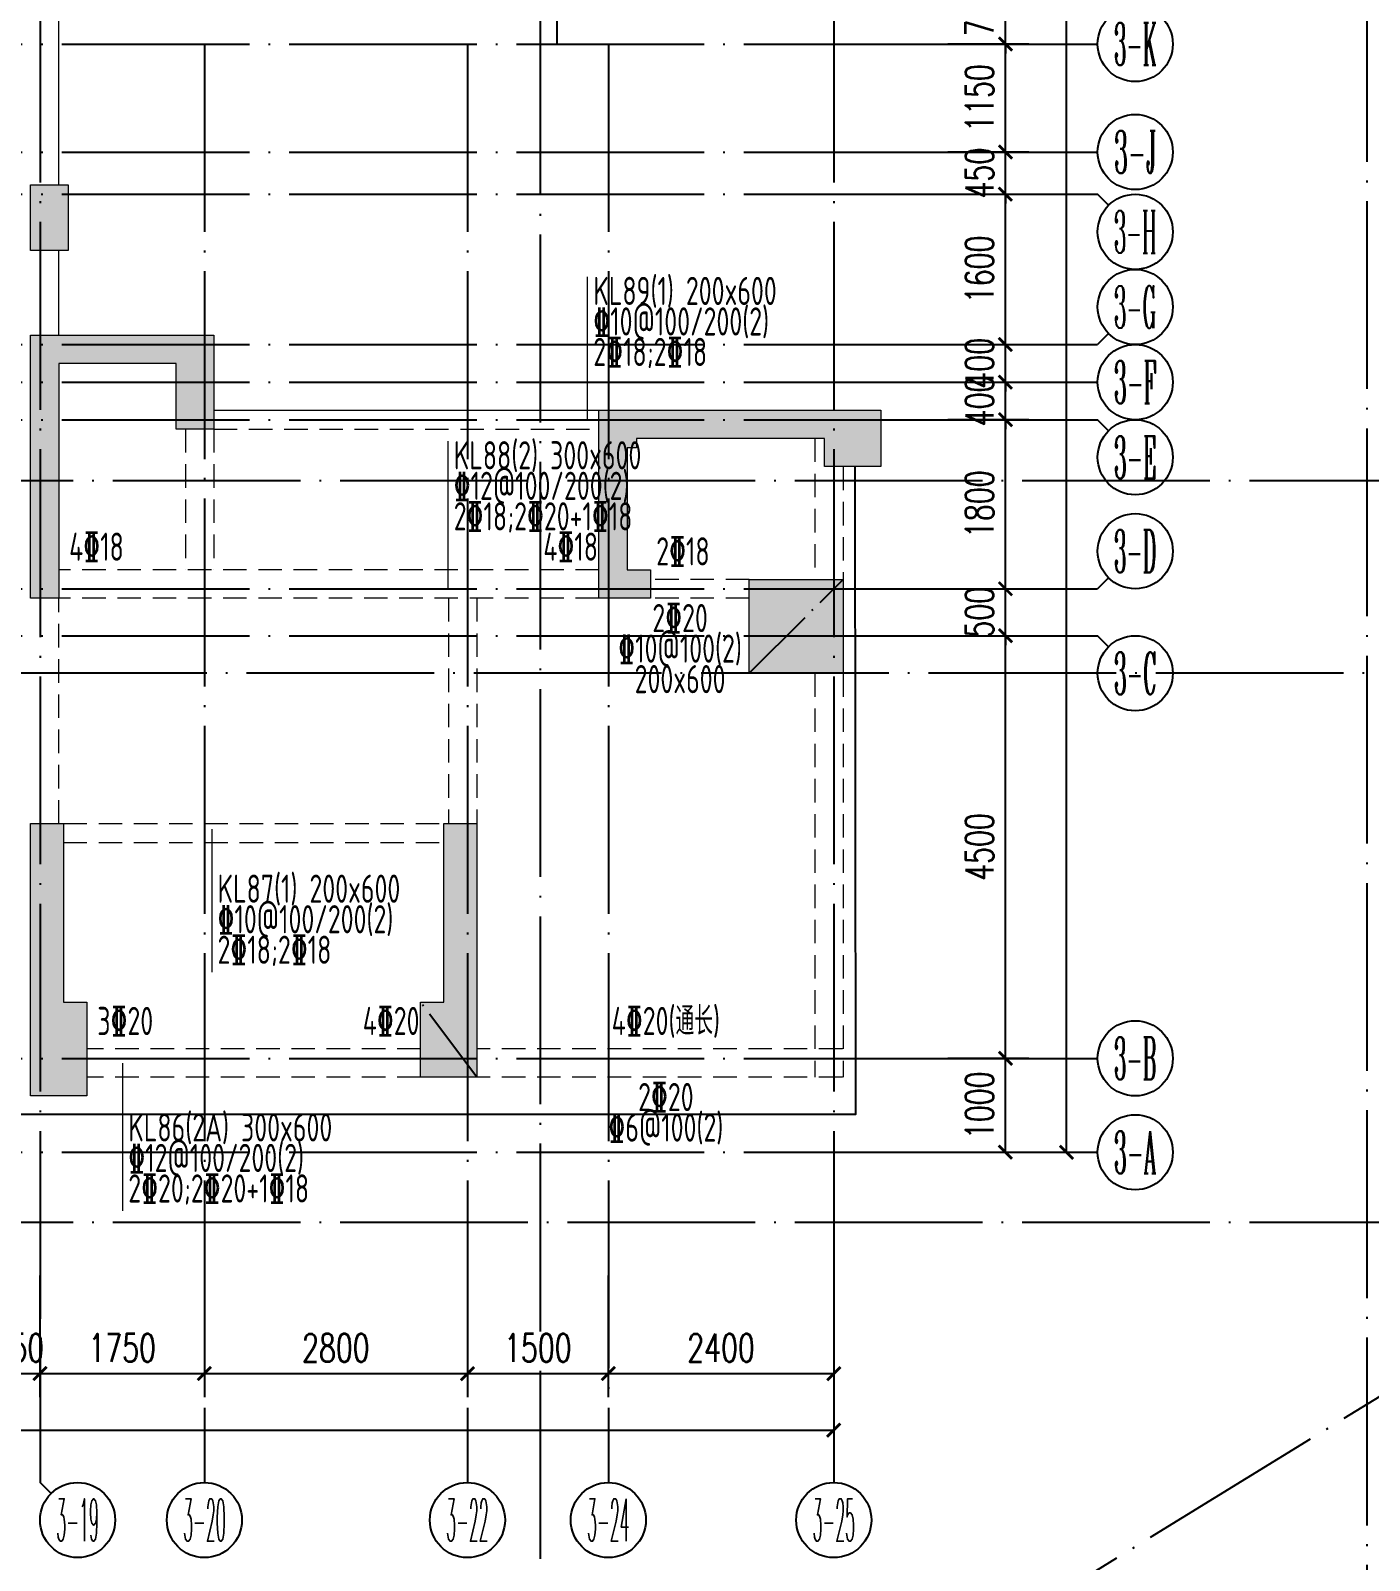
# Model space of a CAD drawing. Header units: millimetres. Extents: x 1089227 to 13101469, y 618865 to 10240562.
# Drawn here: x 3266454 to 3280706, y 4842912 to 4859200 of the extents above; entities that cross this region are included whole.
import ezdxf
from ezdxf.enums import TextEntityAlignment as Align

# ---------------------------------------------------------------- set-up
doc = ezdxf.new("R2010")
doc.units = ezdxf.units.MM
doc.header["$LTSCALE"] = 1000
doc.header["$PDMODE"] = 3
doc.header["$PDSIZE"] = 200
for name, pattern in [('DOTE', [2.42, 2, -0.2, 0.02, -0.2]), ('GB_DASHDOT3', [1.0675, 0.84, -0.105, 0.0175, -0.105]), ('HIDDEN', [0.375, 0.25, -0.125])]:
    doc.linetypes.add(name, pattern=pattern)
doc.layers.get('0').update_dxf_attribs({"linetype": 'CONTINUOUS'})
doc.layers.get('Defpoints').update_dxf_attribs({"linetype": 'CONTINUOUS'})
for name, color, linetype in [('AXIS', 3, 'CONTINUOUS'), ('AXIS_TEXT', 7, 'CONTINUOUS'), ('C-H', 8, 'CONTINUOUS'), ('DOTE', 1, 'DOTE'), ('S-GRID-DE', 11, 'GB_DASHDOT3'), ('降板范围', 7, 'CONTINUOUS')]:
    doc.layers.add(name, color=color, linetype=linetype)
for name, color, linetype, lineweight in [('S-BEAM-DASH', 4, 'HIDDEN', 0), ('S-WALL', 31, 'CONTINUOUS', 0), ('梁原位标注', 7, 'CONTINUOUS', 18), ('梁名称编号', 2, 'CONTINUOUS', 18), ('梁标注引线', 2, 'CONTINUOUS', 18), ('梁集中标注', 2, 'CONTINUOUS', 18)]:
    doc.layers.add(name, color=color, linetype=linetype, lineweight=lineweight)
doc.styles.add('_TCH_AXIS', font='COMPLEX', dxfattribs={"bigfont": 'AllInOneBig.shx'})
doc.styles.add('_TCH_DIM_T3', font='SIMPLEX', dxfattribs={"width": 0.705882, "bigfont": 'AllInOneBig.shx'})
doc.styles.add('COMPLEX', font='COMPLEX', dxfattribs={"bigfont": 'AllInOneBig.shx'})
doc.styles.add('Style 1', font='yjkeng.shx', dxfattribs={"width": 0.7, "height": 300, "bigfont": 'yjkchn.shx'})
doc.dimstyles.new('_TCH_ARCH&&100', dxfattribs={"dimtxt": 297.5, "dimasz": 100, "dimexe": 250, "dimexo": 300, "dimgap": 126.25, "dimtad": 1, "dimdec": 0, "dimzin": 0, "dimdsep": 46, "dimtxsty": '_TCH_DIM_T3', "dimblk": 'ARCHTICK', "dimcen": 0.09, "dimclrt": 7, "dimazin": 2, "dimtfac": 1, "dimtdec": 0, "dimtix": 1, "dimtmove": 2, "dimatfit": 3, "dimfxl": 0, "dimtolj": 1, "dimtzin": 0, "dimarcsym": 0})

# ---------------------------------------------------------------- blocks, each defined once
blk = doc.blocks.new('_AXISO')
blk.add_circle((0, 0), 0.5)
at = {"layer": 'AXIS_TEXT', "style": 'COMPLEX', "width": 1.041667}
blk.add_attdef('A', text='', height=0.56, dxfattribs=at).set_placement((-0.25, -0.28), (0.25, -0.28), align=Align.FIT)
blk = doc.blocks.new('_ArchTick')
at = {"color": 0, "linetype": 'ByBlock', "const_width": 0.3}
blk.add_lwpolyline([(-0.71, -0.71), (0.71, 0.71)], dxfattribs=at)
blk = doc.blocks.new('*D119')
at = {"layer": 'AXIS', "color": 0, "lineweight": -2, "transparency": 16777216}
for p, q in [((-146174, 20732), (-146174, 18837)), ((-115024, 20732), (-115024, 18837)), ((-146174, 19087), (-115024, 19087))]:
    blk.add_line(p, q, dxfattribs=at)
at = {"layer": 'Defpoints', "color": 0, "transparency": 16777216}
for p in [(-146174, 21032), (-115024, 21032), (-115024, 19087)]:
    blk.add_point(p, dxfattribs=at)
at = {"layer": 'AXIS', "color": 0, "lineweight": -2, "transparency": 16777216, "xscale": 100, "yscale": 100, "zscale": 100, "rotation": 180}
blk.add_blockref('_ArchTick', (-146174, 19087), dxfattribs=at)
at = {"layer": 'AXIS', "color": 0, "lineweight": -2, "transparency": 16777216, "xscale": 100, "yscale": 100, "zscale": 100}
blk.add_blockref('_ArchTick', (-115024, 19087), dxfattribs=at)
at = {"layer": 'AXIS', "color": 7, "transparency": 16777216, "insert": (-130599, 19362), "char_height": 297.5, "attachment_point": 5, "style": '_TCH_DIM_T3'}
blk.add_mtext('\\A1;31150', dxfattribs=at)
blk = doc.blocks.new('*D131')
at = {"layer": 'AXIS', "color": 0, "lineweight": -2, "transparency": 16777216}
for p, q in [((-123924, 20732), (-123924, 19439)), ((-123474, 20732), (-123474, 19439)), ((-123924, 19689), (-124024, 19689)), ((-123924, 19689), (-123474, 19689)), ((-123474, 19689), (-123374, 19689))]:
    blk.add_line(p, q, dxfattribs=at)
at = {"layer": 'Defpoints', "color": 0, "transparency": 16777216}
for p in [(-123924, 21032), (-123474, 21032), (-123474, 19689)]:
    blk.add_point(p, dxfattribs=at)
at = {"layer": 'AXIS', "color": 0, "lineweight": -2, "transparency": 16777216, "xscale": 100, "yscale": 100, "zscale": 100}
blk.add_blockref('_ArchTick', (-123924, 19689), dxfattribs=at)
at = {"layer": 'AXIS', "color": 0, "lineweight": -2, "transparency": 16777216, "xscale": 100, "yscale": 100, "zscale": 100, "rotation": 180}
blk.add_blockref('_ArchTick', (-123474, 19689), dxfattribs=at)
at = {"layer": 'AXIS', "color": 7, "transparency": 16777216, "insert": (-123699, 19964), "char_height": 297.5, "attachment_point": 5, "style": '_TCH_DIM_T3'}
blk.add_mtext('\\A1;450', dxfattribs=at)
blk = doc.blocks.new('*D132')
at = {"layer": 'AXIS', "color": 0, "lineweight": -2, "transparency": 16777216}
for p, q in [((-123474, 20732), (-123474, 19439)), ((-121724, 20732), (-121724, 19439)), ((-123474, 19689), (-121724, 19689))]:
    blk.add_line(p, q, dxfattribs=at)
at = {"layer": 'Defpoints', "color": 0, "transparency": 16777216}
for p in [(-123474, 21032), (-121724, 21032), (-121724, 19689)]:
    blk.add_point(p, dxfattribs=at)
at = {"layer": 'AXIS', "color": 0, "lineweight": -2, "transparency": 16777216, "xscale": 100, "yscale": 100, "zscale": 100, "rotation": 180}
blk.add_blockref('_ArchTick', (-123474, 19689), dxfattribs=at)
at = {"layer": 'AXIS', "color": 0, "lineweight": -2, "transparency": 16777216, "xscale": 100, "yscale": 100, "zscale": 100}
blk.add_blockref('_ArchTick', (-121724, 19689), dxfattribs=at)
at = {"layer": 'AXIS', "color": 7, "transparency": 16777216, "insert": (-122599, 19964), "char_height": 297.5, "attachment_point": 5, "style": '_TCH_DIM_T3'}
blk.add_mtext('\\A1;1750', dxfattribs=at)
blk = doc.blocks.new('*D133')
at = {"layer": 'AXIS', "color": 0, "lineweight": -2, "transparency": 16777216}
for p, q in [((-121724, 20732), (-121724, 19439)), ((-118924, 20732), (-118924, 19439)), ((-121724, 19689), (-118924, 19689))]:
    blk.add_line(p, q, dxfattribs=at)
at = {"layer": 'Defpoints', "color": 0, "transparency": 16777216}
for p in [(-121724, 21032), (-118924, 21032), (-118924, 19689)]:
    blk.add_point(p, dxfattribs=at)
at = {"layer": 'AXIS', "color": 0, "lineweight": -2, "transparency": 16777216, "xscale": 100, "yscale": 100, "zscale": 100, "rotation": 180}
blk.add_blockref('_ArchTick', (-121724, 19689), dxfattribs=at)
at = {"layer": 'AXIS', "color": 0, "lineweight": -2, "transparency": 16777216, "xscale": 100, "yscale": 100, "zscale": 100}
blk.add_blockref('_ArchTick', (-118924, 19689), dxfattribs=at)
at = {"layer": 'AXIS', "color": 7, "transparency": 16777216, "insert": (-120324, 19964), "char_height": 297.5, "attachment_point": 5, "style": '_TCH_DIM_T3'}
blk.add_mtext('\\A1;2800', dxfattribs=at)
blk = doc.blocks.new('*D134')
at = {"layer": 'AXIS', "color": 0, "lineweight": -2, "transparency": 16777216}
for p, q in [((-118924, 20732), (-118924, 19439)), ((-117424, 20732), (-117424, 19439)), ((-118924, 19689), (-117424, 19689))]:
    blk.add_line(p, q, dxfattribs=at)
at = {"layer": 'Defpoints', "color": 0, "transparency": 16777216}
for p in [(-118924, 21032), (-117424, 21032), (-117424, 19689)]:
    blk.add_point(p, dxfattribs=at)
at = {"layer": 'AXIS', "color": 0, "lineweight": -2, "transparency": 16777216, "xscale": 100, "yscale": 100, "zscale": 100, "rotation": 180}
blk.add_blockref('_ArchTick', (-118924, 19689), dxfattribs=at)
at = {"layer": 'AXIS', "color": 0, "lineweight": -2, "transparency": 16777216, "xscale": 100, "yscale": 100, "zscale": 100}
blk.add_blockref('_ArchTick', (-117424, 19689), dxfattribs=at)
at = {"layer": 'AXIS', "color": 7, "transparency": 16777216, "insert": (-118174, 19964), "char_height": 297.5, "attachment_point": 5, "style": '_TCH_DIM_T3'}
blk.add_mtext('\\A1;1500', dxfattribs=at)
blk = doc.blocks.new('*D135')
at = {"layer": 'AXIS', "color": 0, "lineweight": -2, "transparency": 16777216}
for p, q in [((-117424, 20732), (-117424, 19439)), ((-115024, 20732), (-115024, 19439)), ((-117424, 19689), (-115024, 19689))]:
    blk.add_line(p, q, dxfattribs=at)
at = {"layer": 'Defpoints', "color": 0, "transparency": 16777216}
for p in [(-117424, 21032), (-115024, 21032), (-115024, 19689)]:
    blk.add_point(p, dxfattribs=at)
at = {"layer": 'AXIS', "color": 0, "lineweight": -2, "transparency": 16777216, "xscale": 100, "yscale": 100, "zscale": 100, "rotation": 180}
blk.add_blockref('_ArchTick', (-117424, 19689), dxfattribs=at)
at = {"layer": 'AXIS', "color": 0, "lineweight": -2, "transparency": 16777216, "xscale": 100, "yscale": 100, "zscale": 100}
blk.add_blockref('_ArchTick', (-115024, 19689), dxfattribs=at)
at = {"layer": 'AXIS', "color": 7, "transparency": 16777216, "insert": (-116224, 19964), "char_height": 297.5, "attachment_point": 5, "style": '_TCH_DIM_T3'}
blk.add_mtext('\\A1;2400', dxfattribs=at)
blk = doc.blocks.new('*D160')
at = {"layer": 'AXIS', "color": 0, "lineweight": -2, "transparency": 16777216}
for p, q in [((-113808, 58546), (-112296, 58546)), ((-112546, 22046), (-112546, 58546)), ((-113808, 22046), (-112296, 22046))]:
    blk.add_line(p, q, dxfattribs=at)
at = {"layer": 'Defpoints', "color": 0, "transparency": 16777216}
for p in [(-114108, 58546), (-112546, 58546), (-114108, 22046)]:
    blk.add_point(p, dxfattribs=at)
at = {"layer": 'AXIS', "color": 0, "lineweight": -2, "transparency": 16777216, "xscale": 100, "yscale": 100, "zscale": 100}
for p, rotation in [((-112546, 58546), 90), ((-112546, 22046), 270)]:
    blk.add_blockref('_ArchTick', p, dxfattribs=dict(at, rotation=rotation))
at = {"layer": 'AXIS', "color": 7, "transparency": 16777216, "insert": (-112821, 40296), "char_height": 297.5, "attachment_point": 5, "rotation": 90, "style": '_TCH_DIM_T3'}
blk.add_mtext('\\A1;36500', dxfattribs=at)
blk = doc.blocks.new('*D161')
at = {"layer": 'AXIS', "color": 0, "lineweight": -2, "transparency": 16777216}
for p, q in [((-113808, 23046), (-112947, 23046)), ((-113197, 22046), (-113197, 23046)), ((-113808, 22046), (-112947, 22046))]:
    blk.add_line(p, q, dxfattribs=at)
at = {"layer": 'Defpoints', "color": 0, "transparency": 16777216}
for p in [(-114108, 23046), (-113197, 23046), (-114108, 22046)]:
    blk.add_point(p, dxfattribs=at)
at = {"layer": 'AXIS', "color": 0, "lineweight": -2, "transparency": 16777216, "xscale": 100, "yscale": 100, "zscale": 100}
for p, rotation in [((-113197, 23046), 90), ((-113197, 22046), 270)]:
    blk.add_blockref('_ArchTick', p, dxfattribs=dict(at, rotation=rotation))
at = {"layer": 'AXIS', "color": 7, "transparency": 16777216, "insert": (-113472, 22546), "char_height": 297.5, "attachment_point": 5, "rotation": 90, "style": '_TCH_DIM_T3'}
blk.add_mtext('\\A1;1000', dxfattribs=at)
blk = doc.blocks.new('*D162')
at = {"layer": 'AXIS', "color": 0, "lineweight": -2, "transparency": 16777216}
for p, q in [((-113808, 27546), (-112947, 27546)), ((-113197, 23046), (-113197, 27546)), ((-113808, 23046), (-112947, 23046))]:
    blk.add_line(p, q, dxfattribs=at)
at = {"layer": 'Defpoints', "color": 0, "transparency": 16777216}
for p in [(-114108, 27546), (-113197, 27546), (-114108, 23046)]:
    blk.add_point(p, dxfattribs=at)
at = {"layer": 'AXIS', "color": 0, "lineweight": -2, "transparency": 16777216, "xscale": 100, "yscale": 100, "zscale": 100}
for p, rotation in [((-113197, 27546), 90), ((-113197, 23046), 270)]:
    blk.add_blockref('_ArchTick', p, dxfattribs=dict(at, rotation=rotation))
at = {"layer": 'AXIS', "color": 7, "transparency": 16777216, "insert": (-113472, 25296), "char_height": 297.5, "attachment_point": 5, "rotation": 90, "style": '_TCH_DIM_T3'}
blk.add_mtext('\\A1;4500', dxfattribs=at)
blk = doc.blocks.new('*D163')
at = {"layer": 'AXIS', "color": 0, "lineweight": -2, "transparency": 16777216}
for p, q in [((-113808, 28046), (-112947, 28046)), ((-113197, 28046), (-113197, 28146)), ((-113197, 27546), (-113197, 28046)), ((-113808, 27546), (-112947, 27546)), ((-113197, 27546), (-113197, 27446))]:
    blk.add_line(p, q, dxfattribs=at)
at = {"layer": 'Defpoints', "color": 0, "transparency": 16777216}
for p in [(-114108, 28046), (-113197, 28046), (-114108, 27546)]:
    blk.add_point(p, dxfattribs=at)
at = {"layer": 'AXIS', "color": 0, "lineweight": -2, "transparency": 16777216, "xscale": 100, "yscale": 100, "zscale": 100}
for p, rotation in [((-113197, 28046), 270), ((-113197, 27546), 90)]:
    blk.add_blockref('_ArchTick', p, dxfattribs=dict(at, rotation=rotation))
at = {"layer": 'AXIS', "color": 7, "transparency": 16777216, "insert": (-113472, 27796), "char_height": 297.5, "attachment_point": 5, "rotation": 90, "style": '_TCH_DIM_T3'}
blk.add_mtext('\\A1;500', dxfattribs=at)
blk = doc.blocks.new('*D164')
at = {"layer": 'AXIS', "color": 0, "lineweight": -2, "transparency": 16777216}
for p, q in [((-113808, 29846), (-112947, 29846)), ((-113197, 28046), (-113197, 29846)), ((-113808, 28046), (-112947, 28046))]:
    blk.add_line(p, q, dxfattribs=at)
at = {"layer": 'Defpoints', "color": 0, "transparency": 16777216}
for p in [(-114108, 29846), (-113197, 29846), (-114108, 28046)]:
    blk.add_point(p, dxfattribs=at)
at = {"layer": 'AXIS', "color": 0, "lineweight": -2, "transparency": 16777216, "xscale": 100, "yscale": 100, "zscale": 100}
for p, rotation in [((-113197, 29846), 90), ((-113197, 28046), 270)]:
    blk.add_blockref('_ArchTick', p, dxfattribs=dict(at, rotation=rotation))
at = {"layer": 'AXIS', "color": 7, "transparency": 16777216, "insert": (-113472, 28946), "char_height": 297.5, "attachment_point": 5, "rotation": 90, "style": '_TCH_DIM_T3'}
blk.add_mtext('\\A1;1800', dxfattribs=at)
blk = doc.blocks.new('*D165')
at = {"layer": 'AXIS', "color": 0, "lineweight": -2, "transparency": 16777216}
for p, q in [((-113197, 30246), (-113197, 30346)), ((-113808, 30246), (-112947, 30246)), ((-113197, 29846), (-113197, 30246)), ((-113808, 29846), (-112947, 29846)), ((-113197, 29846), (-113197, 29746))]:
    blk.add_line(p, q, dxfattribs=at)
at = {"layer": 'Defpoints', "color": 0, "transparency": 16777216}
for p in [(-114108, 30246), (-113197, 30246), (-114108, 29846)]:
    blk.add_point(p, dxfattribs=at)
at = {"layer": 'AXIS', "color": 0, "lineweight": -2, "transparency": 16777216, "xscale": 100, "yscale": 100, "zscale": 100}
for p, rotation in [((-113197, 30246), 270), ((-113197, 29846), 90)]:
    blk.add_blockref('_ArchTick', p, dxfattribs=dict(at, rotation=rotation))
at = {"layer": 'AXIS', "color": 7, "transparency": 16777216, "insert": (-113472, 30046), "char_height": 297.5, "attachment_point": 5, "rotation": 90, "style": '_TCH_DIM_T3'}
blk.add_mtext('\\A1;400', dxfattribs=at)
blk = doc.blocks.new('*D166')
at = {"layer": 'AXIS', "color": 0, "lineweight": -2, "transparency": 16777216}
for p, q in [((-113808, 30646), (-112947, 30646)), ((-113197, 30646), (-113197, 30746)), ((-113197, 30246), (-113197, 30646)), ((-113808, 30246), (-112947, 30246)), ((-113197, 30246), (-113197, 30146))]:
    blk.add_line(p, q, dxfattribs=at)
at = {"layer": 'Defpoints', "color": 0, "transparency": 16777216}
for p in [(-114108, 30646), (-113197, 30646), (-114108, 30246)]:
    blk.add_point(p, dxfattribs=at)
at = {"layer": 'AXIS', "color": 0, "lineweight": -2, "transparency": 16777216, "xscale": 100, "yscale": 100, "zscale": 100}
for p, rotation in [((-113197, 30646), 270), ((-113197, 30246), 90)]:
    blk.add_blockref('_ArchTick', p, dxfattribs=dict(at, rotation=rotation))
at = {"layer": 'AXIS', "color": 7, "transparency": 16777216, "insert": (-113472, 30446), "char_height": 297.5, "attachment_point": 5, "rotation": 90, "style": '_TCH_DIM_T3'}
blk.add_mtext('\\A1;400', dxfattribs=at)
blk = doc.blocks.new('*D167')
at = {"layer": 'AXIS', "color": 0, "lineweight": -2, "transparency": 16777216}
for p, q in [((-113808, 32246), (-112947, 32246)), ((-113197, 30646), (-113197, 32246)), ((-113808, 30646), (-112947, 30646))]:
    blk.add_line(p, q, dxfattribs=at)
at = {"layer": 'Defpoints', "color": 0, "transparency": 16777216}
for p in [(-114108, 32246), (-113197, 32246), (-114108, 30646)]:
    blk.add_point(p, dxfattribs=at)
at = {"layer": 'AXIS', "color": 0, "lineweight": -2, "transparency": 16777216, "xscale": 100, "yscale": 100, "zscale": 100}
for p, rotation in [((-113197, 32246), 90), ((-113197, 30646), 270)]:
    blk.add_blockref('_ArchTick', p, dxfattribs=dict(at, rotation=rotation))
at = {"layer": 'AXIS', "color": 7, "transparency": 16777216, "insert": (-113472, 31446), "char_height": 297.5, "attachment_point": 5, "rotation": 90, "style": '_TCH_DIM_T3'}
blk.add_mtext('\\A1;1600', dxfattribs=at)
blk = doc.blocks.new('*D168')
at = {"layer": 'AXIS', "color": 0, "lineweight": -2, "transparency": 16777216}
for p, q in [((-113197, 32696), (-113197, 32796)), ((-113808, 32696), (-112947, 32696)), ((-113197, 32246), (-113197, 32696)), ((-113808, 32246), (-112947, 32246)), ((-113197, 32246), (-113197, 32146))]:
    blk.add_line(p, q, dxfattribs=at)
at = {"layer": 'Defpoints', "color": 0, "transparency": 16777216}
for p in [(-114108, 32696), (-113197, 32696), (-114108, 32246)]:
    blk.add_point(p, dxfattribs=at)
at = {"layer": 'AXIS', "color": 0, "lineweight": -2, "transparency": 16777216, "xscale": 100, "yscale": 100, "zscale": 100}
for p, rotation in [((-113197, 32696), 270), ((-113197, 32246), 90)]:
    blk.add_blockref('_ArchTick', p, dxfattribs=dict(at, rotation=rotation))
at = {"layer": 'AXIS', "color": 7, "transparency": 16777216, "insert": (-113472, 32471), "char_height": 297.5, "attachment_point": 5, "rotation": 90, "style": '_TCH_DIM_T3'}
blk.add_mtext('\\A1;450', dxfattribs=at)
blk = doc.blocks.new('*D169')
at = {"layer": 'AXIS', "color": 0, "lineweight": -2, "transparency": 16777216}
for p, q in [((-113808, 33846), (-112947, 33846)), ((-113197, 32696), (-113197, 33846)), ((-113808, 32696), (-112947, 32696))]:
    blk.add_line(p, q, dxfattribs=at)
at = {"layer": 'Defpoints', "color": 0, "transparency": 16777216}
for p in [(-114108, 33846), (-113197, 33846), (-114108, 32696)]:
    blk.add_point(p, dxfattribs=at)
at = {"layer": 'AXIS', "color": 0, "lineweight": -2, "transparency": 16777216, "xscale": 100, "yscale": 100, "zscale": 100}
for p, rotation in [((-113197, 33846), 90), ((-113197, 32696), 270)]:
    blk.add_blockref('_ArchTick', p, dxfattribs=dict(at, rotation=rotation))
at = {"layer": 'AXIS', "color": 7, "transparency": 16777216, "insert": (-113472, 33271), "char_height": 297.5, "attachment_point": 5, "rotation": 90, "style": '_TCH_DIM_T3'}
blk.add_mtext('\\A1;1150', dxfattribs=at)
blk = doc.blocks.new('*D170')
at = {"layer": 'AXIS', "color": 0, "lineweight": -2, "transparency": 16777216}
for p, q in [((-113808, 34546), (-112947, 34546)), ((-113197, 34546), (-113197, 34646)), ((-113197, 33846), (-113197, 34546)), ((-113808, 33846), (-112947, 33846)), ((-113197, 33846), (-113197, 33746))]:
    blk.add_line(p, q, dxfattribs=at)
at = {"layer": 'Defpoints', "color": 0, "transparency": 16777216}
for p in [(-114108, 34546), (-113197, 34546), (-114108, 33846)]:
    blk.add_point(p, dxfattribs=at)
at = {"layer": 'AXIS', "color": 0, "lineweight": -2, "transparency": 16777216, "xscale": 100, "yscale": 100, "zscale": 100}
for p, rotation in [((-113197, 34546), 270), ((-113197, 33846), 90)]:
    blk.add_blockref('_ArchTick', p, dxfattribs=dict(at, rotation=rotation))
at = {"layer": 'AXIS', "color": 7, "transparency": 16777216, "insert": (-113472, 34196), "char_height": 297.5, "attachment_point": 5, "rotation": 90, "style": '_TCH_DIM_T3'}
blk.add_mtext('\\A1;700', dxfattribs=at)
blk = doc.blocks.new('裙房轴网260428')
at = {"layer": 'DOTE', "color": 16, "linetype": 'DOTE'}
for p, q in [((-109350, 82992.6), (-109350, -1000)), ((-118150, 80217.5), (-118150, -1000)), ((-163840, 29200), (-43972.1, 29200)), ((-147897.2, 27150), (-101831.4, 27150)), ((-163840, 21300), (-43972.1, 21300)), ((-187949.8, -28914.8), (-108051.9, 20158.4))]:
    blk.add_line(p, q, dxfattribs=at)
blk = doc.blocks.new('QZ-TL-0808')
at = {"layer": 'C-H'}
for points in [[(-83641, -63418), (-83241, -63418), (-83241, -64118), (-83641, -64118)], [(-83641, -65018), (-81691, -65018), (-81691, -66018), (-82091, -66018), (-82091, -65318), (-83341, -65318), (-83341, -67818), (-83641, -67818)], [(-77041, -67518), (-77041, -67818), (-77591, -67818), (-77591, -65818), (-74591, -65818), (-74591, -66418), (-75191, -66418), (-75191, -66118), (-77191, -66118), (-77191, -66218), (-77291, -66218), (-77291, -67518)], [(-75991, -67618), (-74991, -67618), (-74991, -68618), (-75991, -68618)], [(-83641, -70218), (-83291, -70218), (-83291, -72118), (-83041, -72118), (-83041, -73118), (-83641, -73118)], [(-79491, -72918), (-79491, -72118), (-79241, -72118), (-79241, -70218), (-78891, -70218), (-78891, -72918)]]:
    blk.add_hatch(color=256, dxfattribs=at).paths.add_polyline_path(points)
at = {"layer": 'S-WALL'}
for points in [[(-83641, -63418), (-83241, -63418), (-83241, -64118), (-83641, -64118)], [(-75991, -67618), (-74991, -67618), (-74991, -68618), (-75991, -68618)]]:
    blk.add_lwpolyline(points, close=True, dxfattribs=at)
for points in [[(-83641, -65018), (-81691, -65018), (-81691, -66018), (-82091, -66018), (-82091, -65318), (-83341, -65318), (-83341, -67818), (-83641, -67818), (-83641, -65018)], [(-77041, -67518), (-77041, -67818), (-77591, -67818), (-77591, -65818), (-74591, -65818), (-74591, -66418), (-75191, -66418), (-75191, -66118), (-77191, -66118), (-77191, -66218), (-77291, -66218), (-77291, -67518), (-77041, -67518)], [(-83641, -70218), (-83291, -70218), (-83291, -72118), (-83041, -72118), (-83041, -73118), (-83641, -73118), (-83641, -70218)], [(-79491, -72918), (-79491, -72118), (-79241, -72118), (-79241, -70218), (-78891, -70218), (-78891, -72918), (-79491, -72918), (-79491, -72118)]]:
    blk.add_lwpolyline(points, dxfattribs=at)
blk = doc.blocks.new('1F柱网-0808')
blk.add_blockref('QZ-TL-0808', (144880, 148457))
blk = doc.blocks.new('2FJGBZ')
at = {"layer": 'S-BEAM-DASH', "linetype": 'Continuous'}
for p, q in [((61539, 85039), (61539, 87039)), ((61539, 83439), (61539, 84339)), ((63189, 82639), (67289, 82639))]:
    blk.add_line(p, q, dxfattribs=at)
at = {"layer": 'S-BEAM-DASH'}
for p, q in [((62889, 82440), (62889, 80939)), ((63189, 82440), (63189, 80939)), ((63189, 82439), (67289, 82439)), ((69589, 82339), (69589, 80839)), ((69889, 82039), (69889, 80839)), ((67289, 80939), (61539, 80939)), ((68889, 80839), (67839, 80839)), ((61539, 78239), (61539, 80639)), ((67289, 80639), (61541, 80639)), ((65689, 80639), (65689, 78239)), ((65989, 80639), (65989, 78239)), ((68889, 80639), (67839, 80639)), ((69589, 79839), (69589, 75539)), ((69889, 79839), (69889, 75539)), ((61589, 78239), (65639, 78239)), ((61589, 78039), (65639, 78039)), ((65391, 75839), (61839, 75839)), ((69881, 75839), (65989, 75839)), ((65391, 75540), (61839, 75539)), ((69881, 75539), (65991, 75539))]:
    blk.add_line(p, q, dxfattribs=at)
at = {"layer": 'S-GRID-DE'}
for points in [[(68889, 79839), (69889, 80839)], [(65989, 75539), (65389, 76339)]]:
    blk.add_lwpolyline(points, dxfattribs=at)
at = {"layer": '降板范围'}
blk.add_lwpolyline([(70015, 82040), (70022, 75141), (60589, 75141)], dxfattribs=at)
blk.add_blockref('1F柱网-0808', (0, 0))
blk = doc.blocks.new('塔楼轴网260428')
at = {"layer": 'AXIS'}
for p, q in [((-114108.2, 33845.6), (-112214.8, 33845.6)), ((-114108.2, 32695.6), (-112214.8, 32695.6)), ((-114108.2, 32245.6), (-112214.8, 32245.6)), ((-112097.6, 32128.5), (-112214.8, 32245.6)), ((-114108.2, 30645.6), (-112214.8, 30645.6)), ((-112097.6, 30762.8), (-112214.8, 30645.6)), ((-114108.2, 30245.6), (-112214.8, 30245.6)), ((-114108.2, 29845.6), (-112214.8, 29845.6)), ((-112097.6, 29728.5), (-112214.8, 29845.6)), ((-114108.2, 28045.6), (-112214.8, 28045.6)), ((-112097.6, 28162.8), (-112214.8, 28045.6)), ((-114108.2, 27545.6), (-112214.8, 27545.6)), ((-112097.6, 27428.5), (-112214.8, 27545.6)), ((-114108.2, 23045.6), (-112214.8, 23045.6)), ((-114108.2, 22045.6), (-112214.8, 22045.6)), ((-123473.7, 18841.8), (-123473.7, 18529.8)), ((-121723.7, 18841.8), (-121723.7, 18529.8)), ((-118923.7, 18841.8), (-118923.7, 18529.8)), ((-117423.7, 18841.8), (-117423.7, 18529.8)), ((-115023.7, 18841.8), (-115023.7, 18529.8)), ((-123356.6, 18412.7), (-123473.7, 18529.8))]:
    blk.add_line(p, q, dxfattribs=at)
at = {"layer": 'DOTE', "color": 14}
for p, q in [((-123473.7, 63411.5), (-123473.7, 18841.8)), ((-117973.7, 63411.5), (-117973.7, 33845.6)), ((-115023.7, 63411.5), (-115023.7, 18841.8)), ((-147441.8, 33845.6), (-114108.2, 33845.6)), ((-121723.7, 33845.6), (-121723.7, 18841.8)), ((-118923.7, 33845.6), (-118923.7, 18841.8)), ((-117423.7, 33845.6), (-117423.7, 18841.8)), ((-147441.8, 32695.6), (-114108.2, 32695.6)), ((-147441.8, 32245.6), (-114108.2, 32245.6)), ((-147441.8, 30645.6), (-114108.2, 30645.6)), ((-147441.8, 30245.6), (-114108.2, 30245.6)), ((-147441.8, 29845.6), (-114108.2, 29845.6)), ((-147441.8, 28045.6), (-114108.2, 28045.6)), ((-147441.8, 27545.6), (-114108.2, 27545.6)), ((-147441.8, 23045.6), (-114108.2, 23045.6)), ((-147441.8, 22045.6), (-114108.2, 22045.6))]:
    blk.add_line(p, q, dxfattribs=at)
at = {"layer": 'AXIS'}
ref = blk.add_blockref('_AXISO', (-111814.8, 33845.6), dxfattribs=dict(at, xscale=800, yscale=800, zscale=800))
ref.add_attrib('A', '3-K', dxfattribs={"layer": 'AXIS_TEXT', "height": 452.55, "style": '_TCH_AXIS', "width": 0.328125}).set_placement((-112041, 33619.3), (-111588.5, 33619.3), align=Align.FIT)
ref = blk.add_blockref('_AXISO', (-111814.8, 32695.6), dxfattribs=dict(at, xscale=800, yscale=800, zscale=800))
ref.add_attrib('A', '3-J', dxfattribs={"layer": 'AXIS_TEXT', "height": 452.55, "style": '_TCH_AXIS', "width": 0.375}).set_placement((-112041, 32469.3), (-111588.5, 32469.3), align=Align.FIT)
ref = blk.add_blockref('_AXISO', (-111814.8, 31845.6), dxfattribs=dict(at, xscale=800, yscale=800, zscale=800))
ref.add_attrib('A', '3-H', dxfattribs={"layer": 'AXIS_TEXT', "height": 452.55, "style": '_TCH_AXIS', "width": 0.323077}).set_placement((-112041, 31619.3), (-111588.5, 31619.3), align=Align.FIT)
ref = blk.add_blockref('_AXISO', (-111814.8, 31045.6), dxfattribs=dict(at, xscale=800, yscale=800, zscale=800))
ref.add_attrib('A', '3-G', dxfattribs={"layer": 'AXIS_TEXT', "height": 452.55, "style": '_TCH_AXIS', "width": 0.333333}).set_placement((-112041, 30819.3), (-111588.5, 30819.3), align=Align.FIT)
ref = blk.add_blockref('_AXISO', (-111814.8, 30245.6), dxfattribs=dict(at, xscale=800, yscale=800, zscale=800))
ref.add_attrib('A', '3-F', dxfattribs={"layer": 'AXIS_TEXT', "height": 452.55, "style": '_TCH_AXIS', "width": 0.344262}).set_placement((-112041, 30019.3), (-111588.5, 30019.3), align=Align.FIT)
ref = blk.add_blockref('_AXISO', (-111814.8, 29445.6), dxfattribs=dict(at, xscale=800, yscale=800, zscale=800))
ref.add_attrib('A', '3-E', dxfattribs={"layer": 'AXIS_TEXT', "height": 452.55, "style": '_TCH_AXIS', "width": 0.344262}).set_placement((-112041, 29219.3), (-111588.5, 29219.3), align=Align.FIT)
ref = blk.add_blockref('_AXISO', (-111814.8, 28445.6), dxfattribs=dict(at, xscale=800, yscale=800, zscale=800))
ref.add_attrib('A', '3-D', dxfattribs={"layer": 'AXIS_TEXT', "height": 452.55, "style": '_TCH_AXIS', "width": 0.33871}).set_placement((-112041, 28219.3), (-111588.5, 28219.3), align=Align.FIT)
ref = blk.add_blockref('_AXISO', (-111814.8, 27145.6), dxfattribs=dict(at, xscale=800, yscale=800, zscale=800))
ref.add_attrib('A', '3-C', dxfattribs={"layer": 'AXIS_TEXT', "height": 452.55, "style": '_TCH_AXIS', "width": 0.35}).set_placement((-112041, 26919.3), (-111588.5, 26919.3), align=Align.FIT)
ref = blk.add_blockref('_AXISO', (-111814.8, 23045.6), dxfattribs=dict(at, xscale=800, yscale=800, zscale=800))
ref.add_attrib('A', '3-B', dxfattribs={"layer": 'AXIS_TEXT', "height": 452.55, "style": '_TCH_AXIS', "width": 0.33871}).set_placement((-112041, 22819.3), (-111588.5, 22819.3), align=Align.FIT)
ref = blk.add_blockref('_AXISO', (-111814.8, 22045.6), dxfattribs=dict(at, xscale=800, yscale=800, zscale=800))
ref.add_attrib('A', '3-A', dxfattribs={"layer": 'AXIS_TEXT', "height": 452.55, "style": '_TCH_AXIS', "width": 0.333333}).set_placement((-112041, 21819.3), (-111588.5, 21819.3), align=Align.FIT)
ref = blk.add_blockref('_AXISO', (-123073.7, 18129.8), dxfattribs=dict(at, xscale=800, yscale=800, zscale=800))
ref.add_attrib('A', '3-19', dxfattribs={"layer": 'AXIS_TEXT', "height": 452.55, "style": '_TCH_AXIS', "width": 0.283784}).set_placement((-123300, 17903.5), (-122847.5, 17903.5), align=Align.FIT)
ref = blk.add_blockref('_AXISO', (-121723.7, 18129.8), dxfattribs=dict(at, xscale=800, yscale=800, zscale=800))
ref.add_attrib('A', '3-20', dxfattribs={"layer": 'AXIS_TEXT', "height": 452.55, "style": '_TCH_AXIS', "width": 0.265823}).set_placement((-121950, 17903.5), (-121497.5, 17903.5), align=Align.FIT)
ref = blk.add_blockref('_AXISO', (-118923.7, 18129.8), dxfattribs=dict(at, xscale=800, yscale=800, zscale=800))
ref.add_attrib('A', '3-22', dxfattribs={"layer": 'AXIS_TEXT', "height": 452.55, "style": '_TCH_AXIS', "width": 0.265823}).set_placement((-119150, 17903.5), (-118697.5, 17903.5), align=Align.FIT)
ref = blk.add_blockref('_AXISO', (-117423.7, 18129.8), dxfattribs=dict(at, xscale=800, yscale=800, zscale=800))
ref.add_attrib('A', '3-24', dxfattribs={"layer": 'AXIS_TEXT', "height": 452.55, "style": '_TCH_AXIS', "width": 0.259259}).set_placement((-117650, 17903.5), (-117197.5, 17903.5), align=Align.FIT)
ref = blk.add_blockref('_AXISO', (-115023.7, 18129.8), dxfattribs=dict(at, xscale=800, yscale=800, zscale=800))
ref.add_attrib('A', '3-25', dxfattribs={"layer": 'AXIS_TEXT', "height": 452.55, "style": '_TCH_AXIS', "width": 0.265823}).set_placement((-115250, 17903.5), (-114797.5, 17903.5), align=Align.FIT)
for p1, p2, distance, picture, middle in [((-114108.2, 22045.6), (-114108.2, 58545.6), -1561.9, '*D160', (-112821.3, 40295.6)), ((-114108.2, 33845.6), (-114108.2, 34545.6), -911, '*D170', (-113472.2, 34195.6)), ((-114108.2, 32695.6), (-114108.2, 33845.6), -911, '*D169', (-113472.2, 33270.6)), ((-114108.2, 32245.6), (-114108.2, 32695.6), -911, '*D168', (-113472.2, 32470.6)), ((-114108.2, 30645.6), (-114108.2, 32245.6), -911, '*D167', (-113472.2, 31445.6)), ((-114108.2, 30245.6), (-114108.2, 30645.6), -911, '*D166', (-113472.2, 30445.6)), ((-114108.2, 29845.6), (-114108.2, 30245.6), -911, '*D165', (-113472.2, 30045.6)), ((-114108.2, 28045.6), (-114108.2, 29845.6), -911, '*D164', (-113472.2, 28945.6)), ((-114108.2, 27545.6), (-114108.2, 28045.6), -911, '*D163', (-113472.2, 27795.6)), ((-114108.2, 23045.6), (-114108.2, 27545.6), -911, '*D162', (-113472.2, 25295.6)), ((-114108.2, 22045.6), (-114108.2, 23045.6), -911, '*D161', (-113472.2, 22545.6)), ((-146173.7, 21031.7), (-115023.7, 21031.7), -1944.9, '*D119', (-130598.7, 19361.9)), ((-123923.7, 21031.7), (-123473.7, 21031.7), -1343.1, '*D131', (-123698.7, 19963.6)), ((-123473.7, 21031.7), (-121723.7, 21031.7), -1343.1, '*D132', (-122598.7, 19963.6)), ((-121723.7, 21031.7), (-118923.7, 21031.7), -1343.1, '*D133', (-120323.7, 19963.6)), ((-118923.7, 21031.7), (-117423.7, 21031.7), -1343.1, '*D134', (-118173.7, 19963.6)), ((-117423.7, 21031.7), (-115023.7, 21031.7), -1343.1, '*D135', (-116223.7, 19963.6))]:
    dim = blk.add_aligned_dim(p1=p1, p2=p2, distance=distance, dimstyle='_TCH_ARCH&&100', dxfattribs=at)
    dim.commit()
    dim.dimension.update_dxf_attribs({"geometry": picture, "text_midpoint": middle})
blk = doc.blocks.new('04地块地下轴网260428')
for name in ['裙房轴网260428', '塔楼轴网260428']:
    blk.add_blockref(name, (0, 0))

msp = doc.modelspace()

# ---------------------------------------------------------------- linework, layer by layer
at = {"layer": '梁标注引线', "color": 6, "lineweight": 18}
for p, q in [((3272384.429, 4855055.446), (3272384.429, 4856578.523)), ((3270898.676, 4853255.446), (3270898.676, 4854828.523)), ((3268384.387, 4850696.966), (3268384.387, 4849173.889)), ((3267434.387, 4848205.446), (3267434.387, 4846632.369))]:
    msp.add_line(p, q, dxfattribs=at)

# ---------------------------------------------------------------- block references
for name, p in [('2FJGBZ', (3205215.02, 4772518.421)), ('04地块地下轴网260428', (3390028.145, 4825211.796))]:
    msp.add_blockref(name, p)

# ---------------------------------------------------------------- texts
at = {"layer": '梁原位标注', "style": 'Style 1', "width": 0.7}
for s, p in [('4%%13318', (3266864.387, 4853465.446)), ('2%%13318', (3273114.387, 4853415.446)), ('3%%13320', (3267164.387, 4848415.446))]:
    msp.add_text(s, height=300, dxfattribs=at).set_placement(p, align=Align.BOTTOM_LEFT)
for s, p in [('4%%13318', (3272494.391, 4853465.446)), ('4%%13320', (3270594.387, 4848415.446))]:
    msp.add_text(s, height=300, dxfattribs=at).set_placement(p, align=Align.BOTTOM_RIGHT)
for s, p in [('2%%13320', (3273368.254, 4853095.446)), ('%%13210@100(2)', (3273368.254, 4852770.446)), ('200x600', (3273368.254, 4852445.446))]:
    msp.add_text(s, height=300, rotation=0.0000004, dxfattribs=at).set_placement(p, align=Align.TOP_CENTER)
msp.add_text('4%%13320(通长)', height=300, dxfattribs=at).set_placement((3273216.887, 4848415.446), align=Align.BOTTOM_CENTER)
for s, p in [('2%%13320', (3273216.887, 4847995.446)), ('%%1326@100(2)', (3273216.887, 4847670.446))]:
    msp.add_text(s, height=300, dxfattribs=at).set_placement(p, align=Align.TOP_CENTER)
at = {"layer": '梁名称编号', "color": 6, "style": 'Style 1', "width": 0.7}
for s, p in [('KL89(1) 200x600', (3272444.429, 4856578.523)), ('KL88(2) 300x600', (3270958.676, 4854828.523))]:
    msp.add_text(s, height=300, dxfattribs=at).set_placement(p, align=Align.TOP_LEFT)
for s, p in [('KL87(1) 200x600', (3268444.387, 4849823.889)), ('KL86(2A) 300x600', (3267494.387, 4847282.369))]:
    msp.add_text(s, height=300, dxfattribs=at).set_placement(p, align=Align.BOTTOM_LEFT)
at = {"layer": '梁集中标注', "color": 6, "style": 'Style 1', "width": 0.7}
for s, p in [('%%13210@100/200(2)', (3272444.429, 4856253.523)), ('2%%13318;2%%13318', (3272444.429, 4855928.522)), ('%%13212@100/200(2)', (3270958.676, 4854503.523)), ('2%%13318;2%%13320+1%%13318', (3270958.676, 4854178.522))]:
    msp.add_text(s, height=300, dxfattribs=at).set_placement(p, align=Align.TOP_LEFT)
for s, p in [('%%13210@100/200(2)', (3268444.387, 4849498.889)), ('2%%13318;2%%13318', (3268444.387, 4849173.889)), ('%%13212@100/200(2)', (3267494.387, 4846957.369)), ('2%%13320;2%%13320+1%%13318', (3267494.387, 4846632.369))]:
    msp.add_text(s, height=300, dxfattribs=at).set_placement(p, align=Align.BOTTOM_LEFT)

doc.saveas('drawing.dxf')
